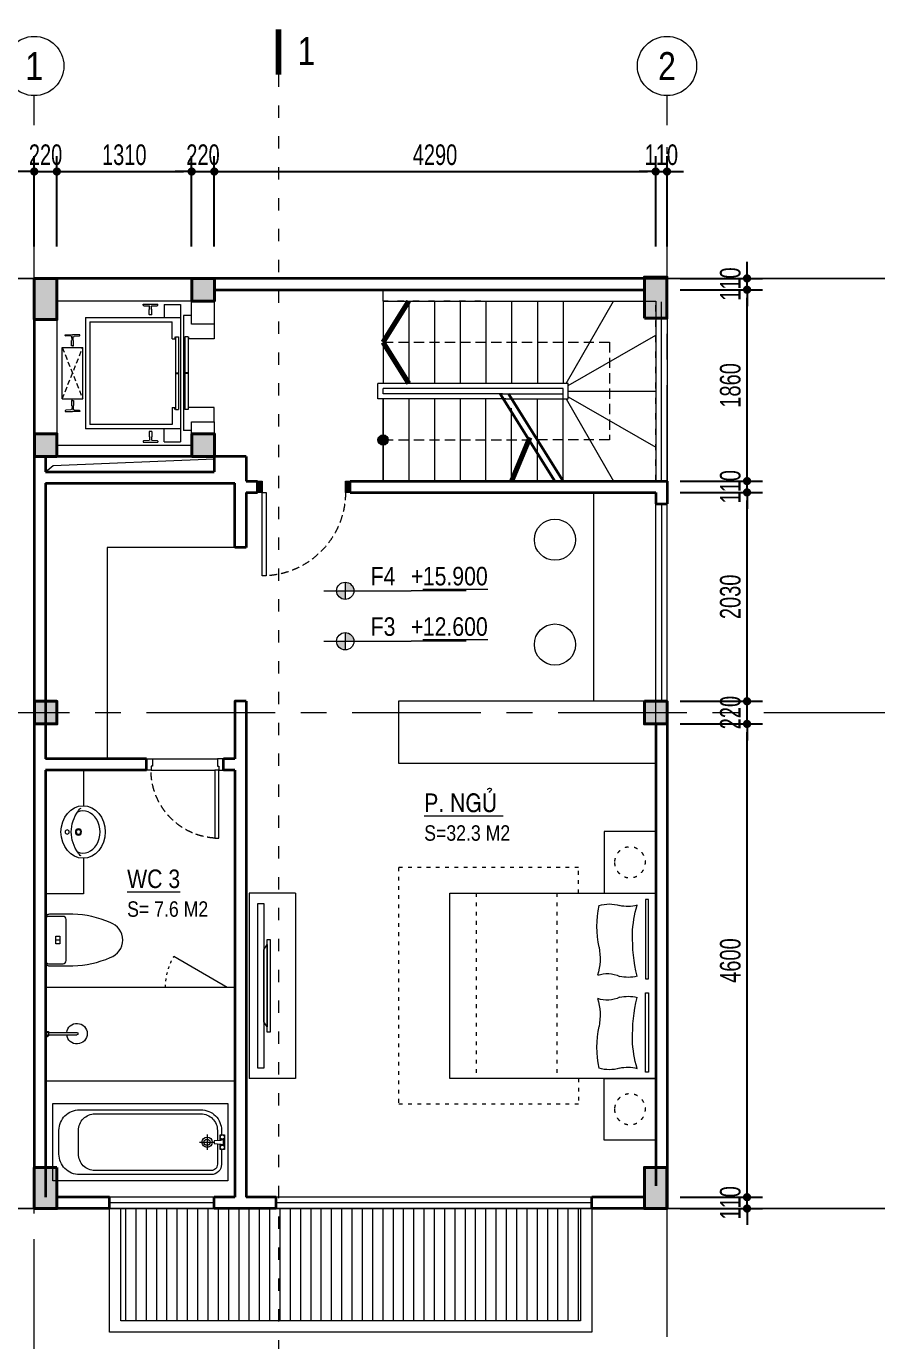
# Model space of a CAD drawing. Header units: millimetres. Extents: x 942520 to 1056220, y -189448 to -147448.
# Drawn here: x 990068 to 998333, y -179511 to -166735 of the extents above; entities that cross this region are included whole.
import ezdxf
from ezdxf.enums import TextEntityAlignment as Align
from ezdxf.xclip import XClip

# ---------------------------------------------------------------- set-up
doc = ezdxf.new("R2010")
doc.units = ezdxf.units.MM
doc.header["$MEASUREMENT"] = 0
doc.header["$XCLIPFRAME"] = 0
doc.header["$PDMODE"] = 2
doc.header["$PDSIZE"] = 1
for name, pattern in [('ACAD_ISO03W100', [30, 12, -18]), ('CENTER', [2, 1.25, -0.25, 0.25, -0.25]), ('DASHED', [0.75, 0.5, -0.25])]:
    doc.linetypes.add(name, pattern=pattern)
doc.layers.get('DEFPOINTS').update_dxf_attribs({"color": 1})
for name, color, linetype, lineweight in [('DWGshare.com_1', 7, 'Continuous', 35), ('DWGshare.com_10', 126, 'Continuous', 13), ('DWGshare.com_11', 142, 'Continuous', 15), ('DWGshare.com_12', 139, 'CENTER', 9), ('DWGshare.com_2', 1, 'Continuous', 40), ('DWGshare.com_3', 125, 'Continuous', 18), ('DWGshare.com_4', 159, 'Continuous', 9), ('DWGshare.com_6', 122, 'Continuous', 18), ('DWGshare.com_7', 139, 'Continuous', 9), ('DWGshare.com_8', 250, 'Continuous', 5)]:
    doc.layers.add(name, color=color, linetype=linetype, lineweight=lineweight)
doc.styles.add('DWGshare.com_1', font='VHARIALN.TTF')
doc.styles.add('DWGshare.com_3', font='VHARIALN.TTF', dxfattribs={"width": 0.85})
doc.dimstyles.new('DWGshare.com_1', dxfattribs={"dimscale": 100, "dimtxt": 1.8, "dimasz": 0.8, "dimexe": 1.5, "dimexo": 0, "dimgap": 0.6, "dimtad": 1, "dimdec": 0, "dimlfac": 2, "dimzin": 0, "dimdsep": 46, "dimtxsty": 'DWGshare.com_3', "dimblk": 'DWGshare.com_38', "dimcen": 0, "dimclrd": 256, "dimclre": 256, "dimclrt": 124, "dimazin": 2, "dimtfac": 0.75, "dimtdec": 0, "dimtix": 1, "dimtmove": 2, "dimatfit": 2, "dimfxl": 1, "dimtolj": 1, "dimtzin": 0, "dimarcsym": 0})

# ---------------------------------------------------------------- blocks, each defined once
blk = doc.blocks.new('DWGshare.com_61')
for p, q in [((154, 1420), (295, 1420)), ((295, 1420), (295, 1170)), ((963, 1420), (963, 1170)), ((1104, 1420), (963, 1420)), ((70, 1200), (70, 1120)), ((275, 1170), (295, 1170)), ((983, 1165), (275, 1165)), ((275, 1165), (275, 1135)), ((625, 1165), (625, 1135)), ((633, 1165), (633, 1135)), ((983, 1170), (963, 1170)), ((983, 1165), (983, 1135)), ((1188, 1200), (1188, 1120)), ((1296, 1090), (-38, 1090)), ((-38, 934), (-38, 1090)), ((1188, 1120), (70, 1120)), ((88, 1090), (88, 169)), ((983, 1135), (275, 1135)), ((983, 1073), (275, 1073)), ((275, 1043), (275, 1073)), ((983, 1043), (275, 1043)), ((275, 1038), (295, 1038)), ((295, 1010), (295, 1038)), ((625, 1043), (625, 1073)), ((633, 1043), (633, 1073)), ((963, 1010), (963, 1038)), ((983, 1038), (963, 1038)), ((983, 1043), (983, 1073)), ((1170, 169), (1170, 1090)), ((1296, 934), (1296, 1090)), ((-38, 934), (88, 934)), ((295, 1010), (129, 1010)), ((129, 1010), (129, 210)), ((963, 1010), (1129, 1010)), ((1129, 210), (1129, 1010)), ((1296, 934), (1170, 934)), ((-41, 730), (-41, 870)), ((-31, 870), (-41, 870)), ((-24, 814), (-26, 865)), ((-26, 735), (-24, 786)), ((5, 809), (-19, 809)), ((5, 791), (-19, 791)), ((60, 814), (10, 814)), ((10, 814), (10, 814)), ((60, 786), (10, 786)), ((10, 786), (10, 786)), ((61, 813), (60, 814)), ((60, 786), (61, 787)), ((61, 813), (61, 787)), ((1197, 813), (1198, 814)), ((1197, 813), (1197, 787)), ((1198, 786), (1197, 787)), ((1198, 814), (1248, 814)), ((1198, 786), (1248, 786)), ((1248, 814), (1248, 814)), ((1248, 786), (1248, 786)), ((1253, 809), (1277, 809)), ((1253, 791), (1277, 791)), ((1282, 814), (1284, 865)), ((1284, 735), (1282, 786)), ((1289, 870), (1299, 870)), ((1299, 730), (1299, 870)), ((-31, 730), (-41, 730)), ((1289, 730), (1299, 730)), ((1170, 169), (88, 169)), ((1129, 210), (129, 210)), ((378, 142, 0), (879, 142, 0)), ((378, -58, 0), (378, 142, 0)), ((879, -58, 0), (879, 142, 0)), ((264, 112, 0), (255, 112, 0)), ((264, 112, 0), (255, 112, 0)), ((255, 112, 0), (255, 42, 0)), ((255, 112, 0), (255, 42, 0)), ((255, -28, 0), (255, 42, 0)), ((255, -28, 0), (255, 42, 0)), ((271, 57, 0), (268, 108, 0)), ((271, 57, 0), (268, 108, 0)), ((271, 27, 0), (268, -23, 0)), ((271, 27, 0), (268, -23, 0)), ((307, 47, 0), (280, 48, 0)), ((307, 47, 0), (280, 48, 0)), ((307, 37, 0), (280, 36, 0)), ((307, 37, 0), (280, 36, 0)), ((363, 52, 0), (313, 52, 0)), ((363, 52, 0), (313, 52, 0)), ((363, 33, 0), (313, 33, 0)), ((363, 33, 0), (313, 33, 0)), ((363, 42, 0), (363, 52, 0)), ((363, 42, 0), (363, 52, 0)), ((363, 42, 0), (363, 33, 0)), ((363, 42, 0), (363, 33, 0)), ((378, -38, 0), (378, 122, 0)), ((879, -38, 0), (879, 122, 0)), ((894, 42, 0), (894, 52, 0)), ((894, 52, 0), (945, 52, 0)), ((894, 42, 0), (894, 33, 0)), ((894, 33, 0), (945, 33, 0)), ((951, 47, 0), (978, 48, 0)), ((951, 37, 0), (978, 36, 0)), ((987, 57, 0), (990, 108, 0)), ((987, 27, 0), (990, -23, 0)), ((994, 112, 0), (1002, 112, 0)), ((1002, 112, 0), (1002, 42, 0)), ((1002, -28, 0), (1002, 42, 0)), ((264, -28, 0), (255, -28, 0)), ((264, -28, 0), (255, -28, 0)), ((378, -58, 0), (879, -58, 0)), ((994, -28, 0), (1002, -28, 0))]:
    blk.add_line(p, q)
at = {"linetype": 'DASHED', "ltscale": 100}
for p, q in [((879, -58, 0), (378, 142, 0)), ((378, -58, 0), (879, 142, 0))]:
    blk.add_line(p, q, dxfattribs=at)
for centre, radius, start, end in [((-31, 865), 5, 2.8041, 90), ((-19, 814), 5, 182.8041, 270), ((-19, 786), 5, 90, 177.1959), ((5, 814), 5, 270, 0), ((5, 786), 5, 0, 90), ((1253, 814), 5, 180, 270), ((1253, 786), 5, 90, 180), ((1277, 814), 5, 270, 357.1959), ((1277, 786), 5, 2.8041, 90), ((1289, 865), 5, 90, 177.1959), ((-31, 735), 5, 270, 357.1959), ((1289, 735), 5, 182.8041, 270), ((264, 107, 0), 4.8, 3.2718, 90), ((264, 107, 0), 4.8, 3.2718, 90), ((281, 58, 0), 9.5, 183.2718, 267.8011), ((281, 58, 0), 9.5, 183.2718, 267.8011), ((281, 27, 0), 9.5, 92.1989, 176.7282), ((281, 27, 0), 9.5, 92.1989, 176.7282), ((307, 54, 0), 6.4, 267.8011, 342.7257), ((307, 54, 0), 6.4, 267.8011, 342.7257), ((307, 31, 0), 6.4, 17.2743, 92.1989), ((307, 31, 0), 6.4, 17.2743, 92.1989), ((951, 54, 0), 6.4, 197.2743, 272.1989), ((951, 31, 0), 6.4, 87.8011, 162.7257), ((977, 58, 0), 9.5, 272.1989, 356.7282), ((977, 27, 0), 9.5, 3.2718, 87.8011), ((994, 107, 0), 4.8, 90, 176.7282), ((264, -23, 0), 4.8, 270, 356.7282), ((264, -23, 0), 4.8, 270, 356.7282), ((994, -23, 0), 4.8, 183.2718, 270)]:
    blk.add_arc(centre, radius, start, end)
blk = doc.blocks.new('DWGshare.com_64')
at = {"layer": 'DWGshare.com_1', "linetype": 'Continuous', "lineweight": 0}
blk.add_lwpolyline([(1395, 0), (1730, 0), (1730, 1750), (0, 1750), (0, 0), (445, 0), (445, 220), (220, 220), (220, 1530), (1620, 1530), (1620, 220), (1395, 220), (1395, 0)], dxfattribs=at)
at = {"layer": 'DWGshare.com_8', "rotation": 180}
blk.add_blockref('DWGshare.com_61', (1549, 1420), dxfattribs=at)
blk = doc.blocks.new('DWGshare.com_13')
at = {"color": 0, "linetype": 'ACAD_ISO03W100', "ltscale": 3}
for p, q in [((750, 2500), (750, 2750)), ((750, 2750), (2500, 2750)), ((2500, 2750), (2500, 450)), ((960, 2500), (960, 700)), ((1746, 2500, 0), (1746, 700, 0)), ((750, 700), (750, 450)), ((750, 450), (2500, 450))]:
    blk.add_line(p, q, dxfattribs=at)
at = {"color": 0, "linetype": 'ByBlock'}
for points in [[(500, 3100), (500, 2500), (0, 2500), (0, 3100)], [(0, 2500), (0, 700), (2000, 700), (2000, 2500)], [(500, 100), (500, 700), (0, 700), (0, 100)]]:
    blk.add_lwpolyline(points, close=True, dxfattribs=at)
at = {"color": 0, "linetype": 'ByBlock', "elevation": 0}
for points in [[(69, 2440), (100, 2440), (100, 1668), (69, 1668)], [(69, 760), (100, 760), (100, 1532), (69, 1532)]]:
    blk.add_lwpolyline(points, close=True, dxfattribs=at)
at = {"color": 0, "linetype": 'ACAD_ISO03W100', "ltscale": 3}
for centre in [(250, 2800), (250, 400)]:
    blk.add_circle(centre, 150, dxfattribs=at)
at = {"color": 0, "linetype": 'ByBlock'}
for centre, radius, start, end in [((272, 2751, 0), 380, 256.04, 281.9203), ((-858, 2073, 0), 1084, 1.7907, 16.6038), ((451, 2087, 0), 309, 71.1423, 108.8577), ((-420, 2177, 0), 991, 348.2627, 11.7585), ((-1417, 2071, 0), 1642, 346.7307, 1.2421), ((1097, 1866, 0), 557, 168.6566, 196.9545), ((270, 2031, 0), 349, 255.2924, 283.3064), ((472, 1433, 0), 286, 71.2814, 115.1677), ((270, 1149, 0), 349, 76.6936, 104.7076), ((-1417, 1109, 0), 1642, 358.7579, 13.2693), ((472, 1747, 0), 286, 244.8323, 288.7186), ((1097, 1314, 0), 557, 163.0455, 191.3434), ((-420, 1003, 0), 991, 348.2415, 11.7373), ((-858, 1107, 0), 1084, 343.3962, 358.2093), ((272, 429, 0), 380, 78.0797, 103.96), ((451, 1093, 0), 309, 251.1423, 288.8577)]:
    blk.add_arc(centre, radius, start, end, dxfattribs=at)
blk = doc.blocks.new('DWGshare.com_25')
at = {"ltscale": 2}
for points in [[(-40, -95), (5, -95), (5, 15), (-40, 15)], [(815, -95), (860, -95), (860, 15), (815, 15)]]:
    blk.add_hatch(color=256, dxfattribs=at).paths.add_polyline_path(points)
for points in [[(5, 825), (5, 15), (45, 15), (45, 825)], [(-40, -95), (5, -95), (5, 15), (-40, 15)], [(815, -95), (860, -95), (860, 15), (815, 15)]]:
    blk.add_lwpolyline(points, close=True, dxfattribs=at)
at = {"linetype": 'DASHED', "ltscale": 150}
blk.add_arc((3, 14), 812, 0.0538, 87.0457, dxfattribs=at)
blk = doc.blocks.new('DWGshare.com_95')
at = {"color": 44, "linetype": 'Continuous'}
for p, q in [((-275, 0), (-125, 0)), ((-200, 75), (-200, -75))]:
    blk.add_line(p, q, dxfattribs=at)
at = {"linetype": 'Continuous'}
blk.add_lwpolyline([(-1700, -375), (-1700, 375), (0, 375), (0, -375)], close=True, dxfattribs=at)
for points in [[(-1640, -115), (-1640, 115, -0.414214), (-1440, 315), (-260, 315, -0.414214), (-60, 115), (-60, 70, -0.414214)], [(-1450, -115), (-1450, 115, -0.414214), (-1290, 275), (-260, 275, -0.414214), (-100, 115), (-100, 15, -0.414214)], [(-62, 33), (-62, 23, -0.385832), (-67, 18), (-130, 12, 0.270314), (-130, -12), (-67, -18, -0.385832), (-62, -23), (-62, -33)], [(-62, 33), (-62, 23, -0.385832), (-67, 18), (-130, 12, 0.270314), (-130, -12), (-67, -18, -0.385832), (-62, -23), (-62, -33)], [(-60, -70), (-60, -215, -0.414214), (-160, -315), (-1440, -315, -0.414214), (-1640, -115)], [(-100, -15), (-100, -215, -0.414214), (-160, -275), (-1290, -275, -0.414214), (-1450, -115)]]:
    blk.add_lwpolyline(points, format="xyb", dxfattribs=at)
for points in [[(-72, 18), (-72, 70), (-52, 70), (-32, 70), (-32, 0), (-32, -70), (-52, -70), (-72, -70), (-72, -18)], [(-72, 18), (-72, 70), (-52, 70), (-32, 70), (-32, 0), (-32, -70), (-52, -70), (-72, -70), (-72, -18)], [(-52, 30), (-52, 20)], [(-52, 30), (-52, 20)], [(-42, -33), (-42, 33)], [(-42, -33), (-42, 33)], [(-52, -30), (-52, -20)], [(-52, -30), (-52, -20)]]:
    blk.add_lwpolyline(points, dxfattribs=at)
for centre, radius in [((-200, 0), 50), ((-200, 0), 30), ((-52, 50), 20), ((-52, 50), 20), ((-52, -50), 20), ((-52, -50), 20)]:
    blk.add_circle(centre, radius, dxfattribs=at)
blk = doc.blocks.new('DWGshare.com_11')
blk.add_line((0, 0), (520, 300))
at = {"linetype": 'ACAD_ISO03W100', "ltscale": 2}
blk.add_arc((0, 0), 600, 0, 30, dxfattribs=at)
blk = doc.blocks.new('DWGshare.com_27')
at = {"lineweight": 0}
for p, q in [((-20, 305), (-20, 275)), ((-20, 305), (20, 305)), ((-20, 275), (20, 275)), ((-18, 305), (-18, 275)), ((-15, 310), (-15, 305)), ((-15, 310), (15, 310)), ((-15, 305), (-15, 275)), ((-10, 310), (-10, 0)), ((-10, 305), (-10, 287)), ((10, 310), (10, 0)), ((10, 305), (10, 287)), ((15, 310), (15, 305)), ((15, 305), (15, 275)), ((18, 305), (18, 275)), ((20, 305), (20, 275))]:
    blk.add_line(p, q, dxfattribs=at)
at = {"lineweight": 0, "flags": 128}
blk.add_lwpolyline([(20, 287), (30, 287), (30, 292), (20, 292)], dxfattribs=at)
at = {"lineweight": 0}
for radius, start, end in [(100, 95.7392, 84.2608), (10, 180, 360)]:
    blk.add_arc((0, 0), radius, start, end, dxfattribs=at)
blk = doc.blocks.new('DWGshare.com_21')
blk.add_line((139, -15), (99, -15))
for points in [[(37, 235), (37, 235, 0.414214), (0, 198), (0, -228, 0.414214), (37, -265), (266, -265, 0.10183), (628, -185, 0.71705), (628, 155, 0.10183), (266, 235), (37, 235)], [(0, -215, 0.414214), (30, -245), (170, -245, 0.414214), (200, -215), (200, 185, 0.414214), (170, 215), (30, 215, 0.414214), (0, 185)]]:
    blk.add_lwpolyline(points, format="xyb")
blk.add_lwpolyline([(139, -52), (99, -52), (99, 22), (139, 22)], close=True)
blk = doc.blocks.new('DWGshare.com_31')
for centre, radius in [((-110, 0), 20), ((0, 0), 30), ((0, 0), 22.5)]:
    blk.add_circle(centre, radius)
for centre, radius, start, end in [((271, 0), 341, 142.9899, 217.0101), ((85, 152), 101, 126.5424, 148.3079), ((85, -152), 101, 211.6921, 233.4576)]:
    blk.add_arc(centre, radius, start, end)
at = {"extrusion": (0, 0, -1)}
blk.add_ellipse((45, 0), major_axis=(0, -255), ratio=0.843137, dxfattribs=at)
blk.add_ellipse((45, 0), major_axis=(0, -205), ratio=0.804878, start_param=2.803213, end_param=6.621564, dxfattribs=at)
blk = doc.blocks.new('DWGshare.com_3')
for points in [[(0, -800), (0, 800), (-60, 800), (-60, -800)], [(-90, -450), (-90, 450), (-120, 450), (-120, -450)], [(-90, -450), (-90, 450), (-120, 450), (-120, -450)], [(-60, -350), (-60, 350), (-90, 400), (-90, -400)]]:
    blk.add_lwpolyline(points, close=True)
blk = doc.blocks.new('DWGshare.com_22')
at = {"ltscale": 2}
for p, q in [((-705, 110), (-85, 110)), ((-690, 0), (-60, 0))]:
    blk.add_line(p, q, dxfattribs=at)
for points in [[(-45, 770), (-45, 110), (-85, 110), (-85, 770)], [(-750, 110), (-750, 0), (-690, 0), (-690, 70), (-705, 70), (-705, 110)], [(0, 110), (0, 0), (-60, 0), (-60, 70), (-45, 70), (-45, 110)]]:
    blk.add_lwpolyline(points, close=True, dxfattribs=at)
at = {"linetype": 'DASHED', "ltscale": 150}
blk.add_arc((-43, 109), 662, 93.6625, 179.9173, dxfattribs=at)
blk = doc.blocks.new('DWGshare.com_28')
blk.add_line((0, -288), (0, 0))
blk.add_circle((0, 288), 288)
at = {"style": 'DWGshare.com_1'}
blk.add_attdef('1', text='', height=270, dxfattribs=at).set_placement((0, 288), align=Align.MIDDLE_CENTER)
blk = doc.blocks.new('DWGshare.com_98')
at = {"layer": 'DWGshare.com_6'}
ref = blk.add_blockref('DWGshare.com_28', (0, 10817.3), dxfattribs=at)
ref.add_attrib('1', '1', dxfattribs={"layer": '0', "height": 270, "style": 'DWGshare.com_1'}).set_placement((0, 11105), align=Align.MIDDLE_CENTER)
ref = blk.add_blockref('DWGshare.com_28', (6150, 10817.3), dxfattribs=at)
ref.add_attrib('1', '2', dxfattribs={"layer": '0', "height": 270, "style": 'DWGshare.com_1'}).set_placement((6150, 11105), align=Align.MIDDLE_CENTER)
blk = doc.blocks.new('DWGshare.com_38')
at = {"color": 0, "linetype": 'ByBlock', "lineweight": -2}
blk.add_line((-0.5, 0), (-1, 0), dxfattribs=at)
at = {"color": 0, "linetype": 'ByBlock', "const_width": 0.5}
blk.add_lwpolyline([(-0.25, 0, 1), (0.25, 0, 1)], format="xyb", close=True, dxfattribs=at)
blk = doc.blocks.new('*D112')
at = {"layer": 'DEFPOINTS', "color": 0, "linetype": 'Continuous', "transparency": 16777216}
for p in [(990365, -168147), (990145, -168877), (990365, -168877)]:
    blk.add_point(p, dxfattribs=at)
at = {"layer": 'DWGshare.com_10', "linetype": 'Continuous', "lineweight": -2, "transparency": 16777216}
for p, q in [((990145, -168877), (990145, -167997)), ((990365, -168877), (990365, -167997)), ((990065, -168147), (989985, -168147)), ((990145, -168147), (990365, -168147)), ((990445, -168147), (990525, -168147))]:
    blk.add_line(p, q, dxfattribs=at)
at = {"layer": 'DWGshare.com_10', "linetype": 'Continuous', "lineweight": -2, "transparency": 16777216, "xscale": 80, "yscale": 80, "zscale": 80}
blk.add_blockref('DWGshare.com_38', (990145, -168147), dxfattribs=at)
at = {"layer": 'DWGshare.com_10', "linetype": 'Continuous', "lineweight": -2, "transparency": 16777216, "xscale": 80, "yscale": 80, "zscale": 80, "rotation": 180}
blk.add_blockref('DWGshare.com_38', (990365, -168147), dxfattribs=at)
at = {"layer": 'DWGshare.com_10', "color": 124, "linetype": 'Continuous', "transparency": 16777216, "insert": (990255, -167985), "char_height": 200, "attachment_point": 5, "style": 'DWGshare.com_3'}
blk.add_mtext('\\A1;220', dxfattribs=at)
blk = doc.blocks.new('DWGshare.com_108')
at = {"color": 0, "linetype": 'ByBlock', "lineweight": -2}
for p, q in [((-1, 0.17), (0, 0)), ((-1, 0.17), (-1, -0.17)), ((0, 0), (-1, -0.17))]:
    blk.add_line(p, q, dxfattribs=at)
blk = doc.blocks.new('*D113')
at = {"layer": 'DEFPOINTS', "color": 0, "linetype": 'Continuous', "transparency": 16777216}
for p in [(991675, -168147), (990365, -168877), (991675, -168877)]:
    blk.add_point(p, dxfattribs=at)
at = {"layer": 'DWGshare.com_10', "linetype": 'Continuous', "lineweight": -2, "transparency": 16777216}
for p, q in [((990365, -168877), (990365, -167997)), ((991675, -168877), (991675, -167997)), ((990445, -168147), (991595, -168147))]:
    blk.add_line(p, q, dxfattribs=at)
at = {"layer": 'DWGshare.com_10', "linetype": 'Continuous', "lineweight": -2, "transparency": 16777216, "xscale": 80, "yscale": 80, "zscale": 80, "rotation": 180}
blk.add_blockref('DWGshare.com_38', (990365, -168147), dxfattribs=at)
at = {"layer": 'DWGshare.com_10', "linetype": 'Continuous', "lineweight": -2, "transparency": 16777216, "xscale": 80, "yscale": 80, "zscale": 80}
blk.add_blockref('DWGshare.com_38', (991675, -168147), dxfattribs=at)
at = {"layer": 'DWGshare.com_10', "color": 124, "linetype": 'Continuous', "transparency": 16777216, "insert": (991020, -167985), "char_height": 200, "attachment_point": 5, "style": 'DWGshare.com_3'}
blk.add_mtext('\\A1;1310', dxfattribs=at)
blk = doc.blocks.new('*D114')
at = {"layer": 'DEFPOINTS', "color": 0, "linetype": 'Continuous', "transparency": 16777216}
for p in [(991895, -168147), (991675, -168877), (991895, -168877)]:
    blk.add_point(p, dxfattribs=at)
at = {"layer": 'DWGshare.com_10', "linetype": 'Continuous', "lineweight": -2, "transparency": 16777216}
for p, q in [((991675, -168877), (991675, -167997)), ((991895, -168877), (991895, -167997)), ((991595, -168147), (991515, -168147)), ((991675, -168147), (991895, -168147)), ((991975, -168147), (992055, -168147))]:
    blk.add_line(p, q, dxfattribs=at)
at = {"layer": 'DWGshare.com_10', "linetype": 'Continuous', "lineweight": -2, "transparency": 16777216, "xscale": 80, "yscale": 80, "zscale": 80}
blk.add_blockref('DWGshare.com_38', (991675, -168147), dxfattribs=at)
at = {"layer": 'DWGshare.com_10', "linetype": 'Continuous', "lineweight": -2, "transparency": 16777216, "xscale": 80, "yscale": 80, "zscale": 80, "rotation": 180}
blk.add_blockref('DWGshare.com_38', (991895, -168147), dxfattribs=at)
at = {"layer": 'DWGshare.com_10', "color": 124, "linetype": 'Continuous', "transparency": 16777216, "insert": (991785, -167985), "char_height": 200, "attachment_point": 5, "style": 'DWGshare.com_3'}
blk.add_mtext('\\A1;220', dxfattribs=at)
blk = doc.blocks.new('*D115')
at = {"layer": 'DEFPOINTS', "color": 0, "linetype": 'Continuous', "transparency": 16777216}
for p in [(996185, -168147), (991895, -168877), (996185, -168877)]:
    blk.add_point(p, dxfattribs=at)
at = {"layer": 'DWGshare.com_10', "linetype": 'Continuous', "lineweight": -2, "transparency": 16777216}
for p, q in [((991895, -168877), (991895, -167997)), ((996185, -168877), (996185, -167997)), ((991975, -168147), (996105, -168147))]:
    blk.add_line(p, q, dxfattribs=at)
at = {"layer": 'DWGshare.com_10', "linetype": 'Continuous', "lineweight": -2, "transparency": 16777216, "xscale": 80, "yscale": 80, "zscale": 80, "rotation": 180}
blk.add_blockref('DWGshare.com_38', (991895, -168147), dxfattribs=at)
at = {"layer": 'DWGshare.com_10', "linetype": 'Continuous', "lineweight": -2, "transparency": 16777216, "xscale": 80, "yscale": 80, "zscale": 80}
blk.add_blockref('DWGshare.com_38', (996185, -168147), dxfattribs=at)
at = {"layer": 'DWGshare.com_10', "color": 124, "linetype": 'Continuous', "transparency": 16777216, "insert": (994040, -167985), "char_height": 200, "attachment_point": 5, "style": 'DWGshare.com_3'}
blk.add_mtext('\\A1;4290', dxfattribs=at)
blk = doc.blocks.new('*D116')
at = {"layer": 'DEFPOINTS', "color": 0, "linetype": 'Continuous', "transparency": 16777216}
for p in [(996295, -168147), (996185, -168877), (996295, -168877)]:
    blk.add_point(p, dxfattribs=at)
at = {"layer": 'DWGshare.com_10', "linetype": 'Continuous', "lineweight": -2, "transparency": 16777216}
for p, q in [((996185, -168877), (996185, -167997)), ((996295, -168877), (996295, -167997)), ((996105, -168147), (996025, -168147)), ((996185, -168147), (996295, -168147)), ((996375, -168147), (996455, -168147))]:
    blk.add_line(p, q, dxfattribs=at)
at = {"layer": 'DWGshare.com_10', "linetype": 'Continuous', "lineweight": -2, "transparency": 16777216, "xscale": 80, "yscale": 80, "zscale": 80}
blk.add_blockref('DWGshare.com_38', (996185, -168147), dxfattribs=at)
at = {"layer": 'DWGshare.com_10', "linetype": 'Continuous', "lineweight": -2, "transparency": 16777216, "xscale": 80, "yscale": 80, "zscale": 80, "rotation": 180}
blk.add_blockref('DWGshare.com_38', (996295, -168147), dxfattribs=at)
at = {"layer": 'DWGshare.com_10', "color": 124, "linetype": 'Continuous', "transparency": 16777216, "insert": (996240, -167985), "char_height": 200, "attachment_point": 5, "style": 'DWGshare.com_3'}
blk.add_mtext('\\A1;110', dxfattribs=at)
blk = doc.blocks.new('*D117')
at = {"layer": 'DEFPOINTS', "color": 0, "linetype": 'Continuous', "transparency": 16777216}
for p in [(996423, -178116), (997073, -178116), (996423, -178226)]:
    blk.add_point(p, dxfattribs=at)
at = {"layer": 'DWGshare.com_10', "linetype": 'Continuous', "lineweight": -2, "transparency": 16777216}
for p, q in [((997073, -178036), (997073, -177956)), ((996423, -178116), (997223, -178116)), ((997073, -178226), (997073, -178116)), ((996423, -178226), (997223, -178226)), ((997073, -178306), (997073, -178386))]:
    blk.add_line(p, q, dxfattribs=at)
at = {"layer": 'DWGshare.com_10', "linetype": 'Continuous', "lineweight": -2, "transparency": 16777216, "xscale": 80, "yscale": 80, "zscale": 80}
for p, rotation in [((997073, -178116), 270), ((997073, -178226), 90)]:
    blk.add_blockref('DWGshare.com_38', p, dxfattribs=dict(at, rotation=rotation))
at = {"layer": 'DWGshare.com_10', "color": 124, "linetype": 'Continuous', "transparency": 16777216, "insert": (996911, -178171), "char_height": 200, "attachment_point": 5, "rotation": 90, "style": 'DWGshare.com_3'}
blk.add_mtext('\\A1;110', dxfattribs=at)
blk = doc.blocks.new('*D118')
at = {"layer": 'DEFPOINTS', "color": 0, "linetype": 'Continuous', "transparency": 16777216}
for p in [(996423, -173516), (997073, -173516), (996423, -178116)]:
    blk.add_point(p, dxfattribs=at)
at = {"layer": 'DWGshare.com_10', "linetype": 'Continuous', "lineweight": -2, "transparency": 16777216}
for p, q in [((996423, -173516), (997223, -173516)), ((997073, -178036), (997073, -173596)), ((996423, -178116), (997223, -178116))]:
    blk.add_line(p, q, dxfattribs=at)
at = {"layer": 'DWGshare.com_10', "linetype": 'Continuous', "lineweight": -2, "transparency": 16777216, "xscale": 80, "yscale": 80, "zscale": 80}
for p, rotation in [((997073, -173516), 90), ((997073, -178116), 270)]:
    blk.add_blockref('DWGshare.com_38', p, dxfattribs=dict(at, rotation=rotation))
at = {"layer": 'DWGshare.com_10', "color": 124, "linetype": 'Continuous', "transparency": 16777216, "insert": (996911, -175816), "char_height": 200, "attachment_point": 5, "rotation": 90, "style": 'DWGshare.com_3'}
blk.add_mtext('\\A1;4600', dxfattribs=at)
blk = doc.blocks.new('*D119')
at = {"layer": 'DEFPOINTS', "color": 0, "linetype": 'Continuous', "transparency": 16777216}
for p in [(996423, -173296), (997073, -173296), (996423, -173516)]:
    blk.add_point(p, dxfattribs=at)
at = {"layer": 'DWGshare.com_10', "linetype": 'Continuous', "lineweight": -2, "transparency": 16777216}
for p, q in [((997073, -173216), (997073, -173136)), ((996423, -173296), (997223, -173296)), ((997073, -173516), (997073, -173296)), ((996423, -173516), (997223, -173516)), ((997073, -173596), (997073, -173676))]:
    blk.add_line(p, q, dxfattribs=at)
at = {"layer": 'DWGshare.com_10', "linetype": 'Continuous', "lineweight": -2, "transparency": 16777216, "xscale": 80, "yscale": 80, "zscale": 80}
for p, rotation in [((997073, -173296), 270), ((997073, -173516), 90)]:
    blk.add_blockref('DWGshare.com_38', p, dxfattribs=dict(at, rotation=rotation))
at = {"layer": 'DWGshare.com_10', "color": 124, "linetype": 'Continuous', "transparency": 16777216, "insert": (996911, -173406), "char_height": 200, "attachment_point": 5, "rotation": 90, "style": 'DWGshare.com_3'}
blk.add_mtext('\\A1;220', dxfattribs=at)
blk = doc.blocks.new('*D120')
at = {"layer": 'DEFPOINTS', "color": 0, "linetype": 'Continuous', "transparency": 16777216}
for p in [(996423, -171266), (997073, -171266), (996423, -173296)]:
    blk.add_point(p, dxfattribs=at)
at = {"layer": 'DWGshare.com_10', "linetype": 'Continuous', "lineweight": -2, "transparency": 16777216}
for p, q in [((996423, -171266), (997223, -171266)), ((997073, -173216), (997073, -171346)), ((996423, -173296), (997223, -173296))]:
    blk.add_line(p, q, dxfattribs=at)
at = {"layer": 'DWGshare.com_10', "linetype": 'Continuous', "lineweight": -2, "transparency": 16777216, "xscale": 80, "yscale": 80, "zscale": 80}
for p, rotation in [((997073, -171266), 90), ((997073, -173296), 270)]:
    blk.add_blockref('DWGshare.com_38', p, dxfattribs=dict(at, rotation=rotation))
at = {"layer": 'DWGshare.com_10', "color": 124, "linetype": 'Continuous', "transparency": 16777216, "insert": (996911, -172281), "char_height": 200, "attachment_point": 5, "rotation": 90, "style": 'DWGshare.com_3'}
blk.add_mtext('\\A1;2030', dxfattribs=at)
blk = doc.blocks.new('*D121')
at = {"layer": 'DEFPOINTS', "color": 0, "linetype": 'Continuous', "transparency": 16777216}
for p in [(996423, -171156), (997073, -171156), (996423, -171266)]:
    blk.add_point(p, dxfattribs=at)
at = {"layer": 'DWGshare.com_10', "linetype": 'Continuous', "lineweight": -2, "transparency": 16777216}
for p, q in [((997073, -171076), (997073, -170996)), ((996423, -171156), (997223, -171156)), ((997073, -171266), (997073, -171156)), ((996423, -171266), (997223, -171266)), ((997073, -171346), (997073, -171426))]:
    blk.add_line(p, q, dxfattribs=at)
at = {"layer": 'DWGshare.com_10', "linetype": 'Continuous', "lineweight": -2, "transparency": 16777216, "xscale": 80, "yscale": 80, "zscale": 80}
for p, rotation in [((997073, -171156), 270), ((997073, -171266), 90)]:
    blk.add_blockref('DWGshare.com_38', p, dxfattribs=dict(at, rotation=rotation))
at = {"layer": 'DWGshare.com_10', "color": 124, "linetype": 'Continuous', "transparency": 16777216, "insert": (996911, -171211), "char_height": 200, "attachment_point": 5, "rotation": 90, "style": 'DWGshare.com_3'}
blk.add_mtext('\\A1;110', dxfattribs=at)
blk = doc.blocks.new('*D122')
at = {"layer": 'DEFPOINTS', "color": 0, "linetype": 'Continuous', "transparency": 16777216}
for p in [(996423, -169296), (997073, -169296), (996423, -171156)]:
    blk.add_point(p, dxfattribs=at)
at = {"layer": 'DWGshare.com_10', "linetype": 'Continuous', "lineweight": -2, "transparency": 16777216}
for p, q in [((996423, -169296), (997223, -169296)), ((997073, -171076), (997073, -169376)), ((996423, -171156), (997223, -171156))]:
    blk.add_line(p, q, dxfattribs=at)
at = {"layer": 'DWGshare.com_10', "linetype": 'Continuous', "lineweight": -2, "transparency": 16777216, "xscale": 80, "yscale": 80, "zscale": 80}
for p, rotation in [((997073, -169296), 90), ((997073, -171156), 270)]:
    blk.add_blockref('DWGshare.com_38', p, dxfattribs=dict(at, rotation=rotation))
at = {"layer": 'DWGshare.com_10', "color": 124, "linetype": 'Continuous', "transparency": 16777216, "insert": (996911, -170226), "char_height": 200, "attachment_point": 5, "rotation": 90, "style": 'DWGshare.com_3'}
blk.add_mtext('\\A1;1860', dxfattribs=at)
blk = doc.blocks.new('*D123')
at = {"layer": 'DEFPOINTS', "color": 0, "linetype": 'Continuous', "transparency": 16777216}
for p in [(996423, -169186), (997073, -169186), (996423, -169296)]:
    blk.add_point(p, dxfattribs=at)
at = {"layer": 'DWGshare.com_10', "linetype": 'Continuous', "lineweight": -2, "transparency": 16777216}
for p, q in [((997073, -169106), (997073, -169026)), ((996423, -169186), (997223, -169186)), ((997073, -169296), (997073, -169186)), ((996423, -169296), (997223, -169296)), ((997073, -169376), (997073, -169456))]:
    blk.add_line(p, q, dxfattribs=at)
at = {"layer": 'DWGshare.com_10', "linetype": 'Continuous', "lineweight": -2, "transparency": 16777216, "xscale": 80, "yscale": 80, "zscale": 80}
for p, rotation in [((997073, -169186), 270), ((997073, -169296), 90)]:
    blk.add_blockref('DWGshare.com_38', p, dxfattribs=dict(at, rotation=rotation))
at = {"layer": 'DWGshare.com_10', "color": 124, "linetype": 'Continuous', "transparency": 16777216, "insert": (996911, -169241), "char_height": 200, "attachment_point": 5, "rotation": 90, "style": 'DWGshare.com_3'}
blk.add_mtext('\\A1;110', dxfattribs=at)
blk = doc.blocks.new('DWGshare.com_2')
at = {"style": 'DWGshare.com_1'}
for tag, p in [('ROOM', (0, 283)), ('%%UROOM', (0, 0))]:
    blk.add_attdef(tag, p, '', height=180, dxfattribs=at)
at = {"color": 126, "style": 'DWGshare.com_1'}
for tag, p in [('S=101M2', (0, -279)), ('9.E.2', (0, -493))]:
    blk.add_attdef(tag, p, '', height=150, dxfattribs=at)
blk = doc.blocks.new('DWGshare.com_39')
at = {"layer": 'DWGshare.com_2'}
h = blk.add_hatch(color=256, dxfattribs=at)
h.dxf.hatch_style = 1
h.paths.add_polyline_path([(749369, 239623), (749589, 239623), (749589, 239843), (749369, 239843)])
blk.add_lwpolyline([(749369, 239623), (749589, 239623), (749589, 239843), (749369, 239843)], close=True, dxfattribs=at)
blk = doc.blocks.new('DWGshare.com_44')
at = {"layer": 'DWGshare.com_2'}
blk.add_hatch(color=256, dxfattribs=at).paths.add_polyline_path([(-180, 0), (220, 0), (220, 220), (-180, 220)])
blk.add_lwpolyline([(-180, 0), (220, 0), (220, 220), (-180, 220)], close=True, dxfattribs=at)
blk = doc.blocks.new('DWGshare.com_101')
at = {"layer": 'DWGshare.com_3'}
blk.add_line((1717, -239), (1607, -239), dxfattribs=at)
at = {"layer": 'DWGshare.com_2', "xscale": -1}
for name, p, rotation in [('DWGshare.com_44', (-33, -239), 270), ('DWGshare.com_39', (-747871, 239604), 180), ('DWGshare.com_44', (5897, -225), 270), ('DWGshare.com_39', (-749401, 238094), 180), ('DWGshare.com_39', (-747871, 238094), 180), ('DWGshare.com_39', (-749401, 235494), 180), ('DWGshare.com_39', (-743471, 235494), 180), ('DWGshare.com_44', (187, -8839), 90), ('DWGshare.com_44', (6117, -8839), 90)]:
    blk.add_blockref(name, p, dxfattribs=dict(at, rotation=rotation))
blk = doc.blocks.new('DWGshare.com_107')
blk.add_lwpolyline([(0, 441, 57.6, 57.6, 0), (0, 0, 0, 0, 0), (349, 0, 0, 0, 0)], format="xyseb")
at = {"style": 'DWGshare.com_1'}
blk.add_attdef('2', text='', height=270, dxfattribs=at).set_placement((253, 94), align=Align.CENTER)
blk = doc.blocks.new('DWGshare.com_113')
at = {"layer": 'DWGshare.com_6', "linetype": 'ACAD_ISO03W100', "ltscale": 10}
blk.add_line((950519, -229623), (950519, -245530), dxfattribs=at)
at = {"layer": 'DWGshare.com_6'}
ref = blk.add_blockref('DWGshare.com_107', (950519, -229623), dxfattribs=at)
ref.add_attrib('2', '1', dxfattribs={"layer": '0', "height": 270, "style": 'DWGshare.com_1'}).set_placement((950789, -229529), align=Align.CENTER)
blk = doc.blocks.new('DWGshare.com_49')
h = blk.add_hatch(color=256)
h.paths.add_polyline_path([(0, 0.84), (0, 0), (0.84, 0, 0.414214)])
h.paths.add_polyline_path([(0, 0), (-0.84, 0, 0.414214), (0, -0.84)])
for p, q in [((-2.09, 0), (6.4, 0)), ((0, 0.84), (0, -0.84)), ((11.75, 0, 0), (6.4, 0))]:
    blk.add_line(p, q)
blk.add_circle((0, 0), 0.84)
at = {"style": 'DWGshare.com_1', "flags": 12}
blk.add_attdef('F', (2.48, 0.53), '', height=1.8, dxfattribs=at)
at = {"style": 'DWGshare.com_1'}
for p in [(6.4, 0.53), (7.55, 0.53)]:
    blk.add_attdef('#', p, '', height=1.8, dxfattribs=at)

msp = doc.modelspace()

# ---------------------------------------------------------------- hatches: boundary and pattern name
at = {"layer": 'DWGshare.com_4'}
h = msp.add_hatch(color=256, dxfattribs=at)
h.paths.add_polyline_path([(993585, -170756.4), (993485, -170756.4, 1)])
h.paths.add_polyline_path([(993535, -170706.4, 0.4142136), (993485, -170756.4), (993535, -170756.4)])
h.paths.add_polyline_path([(993535, -170706.4), (993535, -170756.4), (993585, -170756.4, 0.4142136)])
at = {"layer": 'DWGshare.com_4', "linetype": 'Continuous'}
h = msp.add_hatch(dxfattribs=at)
h.set_pattern_fill('_USER', color=256, scale=100, angle=90, style=0, pattern_type=0)
h.set_pattern_definition([(90, (994435.04, -179016.42), (-100, 6e-15), [])])
h.paths.add_polyline_path([(995455, -178226.4), (992495, -178226.4), (990985, -178226.4), (990985, -179316.4), (995455, -179316.4)])

# ---------------------------------------------------------------- linework, layer by layer
at = {"layer": 'DWGshare.com_1', "linetype": 'Continuous'}
for p, q in [((996295, -169186.4), (990145, -169186.4)), ((990145, -169186.4), (990145, -178006.4)), ((991895, -169296.4), (996075, -169296.4)), ((990255, -170916.4), (990255, -171066.4)), ((991785, -170916.4), (990255, -170916.4)), ((992205, -170916.4), (991895, -170916.4)), ((991895, -170916.4), (991895, -171066.4)), ((992205, -170916.4), (992205, -171156.4)), ((990255, -171066.4), (991895, -171066.4)), ((990255, -171176.4), (990255, -173856.4)), ((990255, -171176.4), (992095, -171176.4)), ((992095, -171801), (992095, -171176.4)), ((992205, -171156.4), (992315, -171156.4)), ((992315, -171266.4), (992315, -171156.4)), ((993215, -171156.4), (996185, -171156.4)), ((993215, -171266.4), (993215, -171156.4)), ((996185, -171156.4), (996295, -171156.4)), ((996185, -171156.4), (996295, -171156.4)), ((996295, -171156.4), (996295, -171376.4)), ((992205, -171266.4), (992315, -171266.4)), ((992205, -171266.4), (992205, -171801)), ((993215, -171266.4), (996185, -171266.4)), ((996185, -171266.4), (996185, -171376.4)), ((996185, -171376.4), (996295, -171376.4)), ((992205, -171801), (992095, -171801)), ((992205, -173296.4), (992205, -178116.4)), ((996295, -173296.4), (996295, -178226.4)), ((996185, -173516.4), (996185, -178006.4)), ((991235, -173856.4), (990255, -173856.4)), ((991235, -173966.4), (991235, -173856.4)), ((992095, -173856.4), (991985, -173856.4)), ((991985, -173966.4), (991985, -173856.4)), ((990255, -173966.4), (990255, -178116.4)), ((991235, -173966.4), (990255, -173966.4)), ((992095, -173966.4), (991985, -173966.4)), ((992095, -173966.4), (992095, -178116.4)), ((990875, -178116.4), (990365, -178116.4)), ((990875, -178226.4), (990875, -178116.4)), ((992095, -178116.4), (991895, -178116.4)), ((991895, -178226.4), (991895, -178116.4)), ((992495, -178116.4), (992205, -178116.4)), ((992495, -178226.4), (992495, -178116.4)), ((996075, -178116.4), (995565, -178116.4)), ((995565, -178226.4), (995565, -178116.4)), ((990875, -178226.4), (990365, -178226.4)), ((992495, -178226.4), (991895, -178226.4)), ((996075, -178226.4), (995565, -178226.4))]:
    msp.add_line(p, q, dxfattribs=at)
for points in [[(994673.5, -170306.4), (995204.7, -171156.4)], [(994752.9, -170306.4), (995284.2, -171156.4)], [(992205, -173296.4), (992095, -173296.4), (992095, -173856.4)]]:
    msp.add_lwpolyline(points, dxfattribs=at)
at = {"layer": 'DWGshare.com_11'}
for p, q in [((996185, -169406.4), (996185, -171156.4)), ((996240, -171156.4), (996240, -169414.8)), ((996295, -169406.4), (996295, -171156.4)), ((996185, -173296.4), (996185, -171376.4)), ((996240, -171376.4), (996240, -173288)), ((996295, -173296.4), (996295, -171376.4)), ((992095, -176076.4), (990255, -176076.4))]:
    msp.add_line(p, q, dxfattribs=at)
at = {"layer": 'DWGshare.com_11', "linetype": 'Continuous'}
for p, q in [((991895, -178116.4), (990875, -178116.4)), ((991895, -178171.4), (990875, -178171.4)), ((995565, -178116.4), (992495, -178116.4)), ((995565, -178171.4), (992495, -178171.4)), ((991895, -178226.4), (990875, -178226.4)), ((995565, -178226.4), (992495, -178226.4))]:
    msp.add_line(p, q, dxfattribs=at)
at = {"layer": 'DWGshare.com_12', "ltscale": 1000}
for p, q in [((990145, -179773.8), (990145, -167909.8)), ((996295, -179473.8), (996295, -167909.8)), ((985236.3, -169186.4), (1021694.8, -169186.4)), ((985236.3, -173406.4), (1021694.8, -173406.4)), ((985236.3, -178226.4), (1021694.8, -178226.4))]:
    msp.add_line(p, q, dxfattribs=at)
at = {"layer": 'DWGshare.com_2', "linetype": 'ACAD_ISO03W100', "ltscale": 20, "const_width": 15}
for points in [[(985236.3, -169186.4), (1021694.8, -169186.4)], [(985236.3, -178226.4), (1021694.8, -178226.4)]]:
    msp.add_lwpolyline(points, dxfattribs=at)
at = {"layer": 'DWGshare.com_3', "linetype": 'Continuous'}
for p, q in [((993535, -169406.4), (993535, -169296.4)), ((990255, -176986.4), (992095, -176986.4))]:
    msp.add_line(p, q, dxfattribs=at)
at = {"layer": 'DWGshare.com_3'}
for p, q in [((993535, -169406.4), (996185, -169406.4)), ((995335, -170206.4), (993485, -170206.4)), ((993485, -170356.4), (993485, -170206.4)), ((995335, -170356.4), (995335, -170206.4)), ((993535, -170356.4), (993485, -170356.4)), ((993535, -171156.4), (993535, -170356.4)), ((993535, -171156.4), (993535, -170356.4)), ((994727.9, -170356.4), (993535, -170356.4)), ((994727.9, -170356.4), (995335, -170356.4))]:
    msp.add_line(p, q, dxfattribs=at)
at = {"layer": 'DWGshare.com_3', "const_width": 50}
for points in [[(993785, -169406.4), (993535, -169806.4)], [(993785, -170206.4), (993535, -169806.4)], [(994962.3, -170731.4), (994785, -171156.4)]]:
    msp.add_lwpolyline(points, dxfattribs=at)
at = {"layer": 'DWGshare.com_3', "linetype": 'Continuous'}
for points in [[(995565, -178226.4), (995565, -179426.4), (990875, -179426.4), (990875, -178226.4)], [(995455, -178226.4), (995455, -179316.4), (990985, -179316.4), (990985, -178226.4)]]:
    msp.add_lwpolyline(points, dxfattribs=at)
at = {"layer": 'DWGshare.com_3'}
msp.add_circle((993535, -170756.4), 50, dxfattribs=at)
at = {"layer": 'DWGshare.com_7'}
for p, q in [((993535, -169406.4), (993535, -170206.4)), ((993535, -169406.4), (993535, -170206.4)), ((993785, -169406.4), (993785, -170206.4)), ((994035, -169406.4), (994035, -170206.4)), ((994285, -169406.4), (994285, -170206.4)), ((994535, -169406.4), (994535, -170206.4)), ((994785, -169406.4), (994785, -170206.4)), ((995035, -169406.4), (995035, -170206.4)), ((995285, -169406.4), (995285, -170206.4)), ((995314, -170206.4), (995776, -169406.4)), ((995335, -170227.4), (996185, -169736.5)), ((995285, -170256.4), (993535, -170256.4)), ((993535, -170306.4), (993535, -170256.4)), ((995285, -170306.4), (995285, -170256.4)), ((995285, -171156.4), (995285, -170281.4)), ((995335, -170281.4), (996185, -170281.4)), ((994696.6, -170306.4), (993535, -170306.4)), ((993535, -170356.4), (993535, -171156.4)), ((993535, -170356.4), (993535, -171156.4)), ((993785, -170356.4), (993785, -171156.4)), ((994035, -170356.4), (994035, -171156.4)), ((994285, -170356.4), (994285, -171156.4)), ((994535, -171156.4), (994535, -170356.4)), ((994696.6, -170306.4), (995285, -170306.4)), ((995035, -170847.9), (995035, -170356.4)), ((995314, -170356.4), (995776, -171156.4)), ((995335, -170335.4), (996185, -170826.3)), ((994785, -171156.4), (994785, -170447.9)), ((995035, -171156.4), (995035, -170847.9))]:
    msp.add_line(p, q, dxfattribs=at)
at = {"layer": 'DWGshare.com_7', "linetype": 'DASHED', "ltscale": 200}
for points in [[(993535, -169806.4), (995735, -169806.4), (995735, -169806.4), (995735, -169806.4)], [(995735, -169806.4), (995735, -170756.4), (995024.8, -170756.4)], [(993535, -170756.4), (994967, -170756.4), (994967, -170756.4), (994967, -170756.4)]]:
    msp.add_lwpolyline(points, dxfattribs=at)
at = {"layer": 'DWGshare.com_7', "linetype": 'Continuous'}
msp.add_lwpolyline([(990255, -171066.4), (990328.7, -171004.5), (991895, -170941)], dxfattribs=at)
at = {"layer": 'DWGshare.com_8', "linetype": 'ACAD_ISO03W100', "ltscale": 5}
for p, q in [((994486.1, -169406.4), (993535, -169406.4)), ((996185, -171156.4), (996185, -169414.8))]:
    msp.add_line(p, q, dxfattribs=at)
at = {"layer": 'DWGshare.com_8', "linetype": 'Continuous'}
for p, q in [((995585, -173296.4), (995585, -171266.4)), ((992685, -175161.4), (992235, -175161.4)), ((992235, -175161.4), (992235, -176961.4)), ((992685, -175161.4), (992685, -176961.4)), ((992685, -176961.4), (992235, -176961.4))]:
    msp.add_line(p, q, dxfattribs=at)
at = {"layer": 'DWGshare.com_8'}
for p, q in [((990625, -173966.4), (990625, -174311.5)), ((990625, -174821.4), (990625, -175166.4)), ((990625, -175166.4), (990255, -175166.4))]:
    msp.add_line(p, q, dxfattribs=at)
at = {"layer": 'DWGshare.com_8', "linetype": 'Continuous'}
msp.add_lwpolyline([(992095, -171801), (990855, -171801), (990855, -173856.4)], dxfattribs=at)
msp.add_lwpolyline([(993685, -173296.4), (993685, -173896.4), (996185, -173896.4), (996185, -173296.4)], close=True, dxfattribs=at)
at = {"layer": 'DWGshare.com_8'}
for centre in [(995205.9, -171725.7), (995205.9, -172744.3)]:
    msp.add_circle(centre, 200, dxfattribs=at)

# ---------------------------------------------------------------- block references
at = {"layer": 'DWGshare.com_10', "linetype": 'Continuous'}
msp.add_blockref('DWGshare.com_98', (990145, -178226.4), dxfattribs=at)
at = {"layer": 'DWGshare.com_11', "ltscale": 2, "xscale": -1, "rotation": 180}
msp.add_blockref('DWGshare.com_25', (992355, -171251.4), dxfattribs=at)
at = {"layer": 'DWGshare.com_11', "xscale": -1}
for name, p, rotation in [('DWGshare.com_22', (991985, -173856.4), 180), ('DWGshare.com_11', (992021.2, -176076.4), 359.8416928055578)]:
    msp.add_blockref(name, p, dxfattribs=dict(at, rotation=rotation))
at = {"layer": 'DWGshare.com_2', "linetype": 'Continuous'}
msp.add_blockref('DWGshare.com_101', (990177.9, -169167.4), dxfattribs=at)
at = {"layer": 'DWGshare.com_6'}
msp.add_blockref('DWGshare.com_113', (42000, 62418.4), dxfattribs=at)
ref = msp.add_blockref('DWGshare.com_49', (993167.4, -172222.4), dxfattribs=dict(at, xscale=100, yscale=100, zscale=100))
ref.add_attrib('F', 'F4', (993414.9, -172169.4), dxfattribs={"layer": '0', "height": 180, "style": 'DWGshare.com_1', "flags": 12})
ref.add_attrib('#', '+', (993807.2, -172169.4), dxfattribs={"layer": '0', "height": 180, "style": 'DWGshare.com_1'})
ref.add_attrib('#', '%%u15.900', (993921.9, -172169.4), dxfattribs={"layer": '0', "height": 180, "style": 'DWGshare.com_1'})
ref = msp.add_blockref('DWGshare.com_49', (993167.4, -172712.7), dxfattribs=dict(at, xscale=100, yscale=100, zscale=100))
ref.add_attrib('F', 'F3', (993414.9, -172659.8), dxfattribs={"layer": '0', "height": 180, "style": 'DWGshare.com_1', "flags": 12})
ref.add_attrib('#', '+', (993807.2, -172659.8), dxfattribs={"layer": '0', "height": 180, "style": 'DWGshare.com_1'})
ref.add_attrib('#', '%%u12.600', (993921.9, -172659.8), dxfattribs={"layer": '0', "height": 180, "style": 'DWGshare.com_1'})
ref = msp.add_blockref('DWGshare.com_2', (993935.1, -174372.1), dxfattribs=at)
ref.add_attrib('%%UROOM', '%%up. ngñ ', (993935.1, -174372.1), dxfattribs={"layer": '0', "height": 180, "style": 'DWGshare.com_1'})
ref.add_attrib('S=101M2', 'S=32.3 m2', (993935.1, -174651.3), dxfattribs={"layer": '0', "color": 126, "height": 150, "style": 'DWGshare.com_1'})
ref = msp.add_blockref('DWGshare.com_2', (991047.7, -175111.2), dxfattribs=at)
ref.add_attrib('%%UROOM', '%%uwc 3', (991047.7, -175111.2), dxfattribs={"layer": '0', "height": 180, "style": 'DWGshare.com_1'})
ref.add_attrib('S=101M2', 'S= 7.6 m2', (991047.7, -175390.4), dxfattribs={"layer": '0', "color": 126, "height": 150, "style": 'DWGshare.com_1'})
at = {"layer": 'DWGshare.com_8', "linetype": 'ACAD_ISO03W100', "ltscale": 3, "xscale": -1, "rotation": 90}
msp.add_blockref('DWGshare.com_64', (991895, -169186.4), dxfattribs=at)
at = {"layer": 'DWGshare.com_8', "xscale": -1, "rotation": 180}
msp.add_blockref('DWGshare.com_31', (990575, -174566.4), dxfattribs=at)
at = {"layer": 'DWGshare.com_8', "linetype": 'Continuous'}
ref = msp.add_blockref('DWGshare.com_13', (996185, -177661.4), dxfattribs=dict(at, xscale=-1))
XClip(ref).set_block_clipping_path([(-675.6243851776, -754.3075142589), (3155.2622060805, 3986.6951431951)])
at = {"layer": 'DWGshare.com_8', "extrusion": (0, 0, -1), "zscale": -1}
msp.add_blockref('DWGshare.com_3', (-992317.8, -176061.4), dxfattribs=at)
at = {"layer": 'DWGshare.com_8'}
msp.add_blockref('DWGshare.com_21', (990255, -175601.4), dxfattribs=at)
at = {"layer": 'DWGshare.com_8', "linetype": 'Continuous', "xscale": -1, "rotation": 90}
msp.add_blockref('DWGshare.com_27', (990560, -176526.4), dxfattribs=at)
at = {"layer": 'DWGshare.com_8', "linetype": 'Continuous'}
msp.add_blockref('DWGshare.com_95', (992025, -177581.4), dxfattribs=at)

# ---------------------------------------------------------------- dimensions: what is measured, and where the dimension line sits
at = {"layer": 'DWGshare.com_10', "linetype": 'Continuous'}
for base, p1, p2, picture, middle in [((990365, -168147.2), (990145, -168877.4), (990365, -168877.4), '*D112', (990255, -167985)), ((991675, -168147.2), (990365, -168877.4), (991675, -168877.4), '*D113', (991020, -167985)), ((991895, -168147.2), (991675, -168877.4), (991895, -168877.4), '*D114', (991785, -167985)), ((996185, -168147.2), (991895, -168877.4), (996185, -168877.4), '*D115', (994040, -167985)), ((996295, -168147.2), (996185, -168877.4), (996295, -168877.4), '*D116', (996240, -167985))]:
    dim = msp.add_linear_dim(base=base, p1=p1, p2=p2, dimstyle='DWGshare.com_1', override={"dimtxt": 2, "dimlfac": 1, "dimldrblk": 'DWGshare.com_108'}, dxfattribs=at)
    dim.commit()
    dim.dimension.update_dxf_attribs({"geometry": picture, "text_midpoint": middle})
for base, p1, p2, picture, middle in [((997072.9, -169186.4), (996423, -169296.4), (996423, -169186.4), '*D123', (996910.8, -169241.4)), ((997072.9, -169296.4), (996423, -171156.4), (996423, -169296.4), '*D122', (996910.8, -170226.4)), ((997072.9, -171156.4), (996423, -171266.4), (996423, -171156.4), '*D121', (996910.8, -171211.4)), ((997072.9, -171266.4), (996423, -173296.4), (996423, -171266.4), '*D120', (996910.7, -172281.4)), ((997072.9, -173296.4), (996423, -173516.4), (996423, -173296.4), '*D119', (996910.8, -173406.4)), ((997072.9, -173516.4), (996423, -178116.4), (996423, -173516.4), '*D118', (996910.8, -175816.4)), ((997072.9, -178116.4), (996423, -178226.4), (996423, -178116.4), '*D117', (996910.8, -178171.4))]:
    dim = msp.add_linear_dim(base=base, p1=p1, p2=p2, angle=90, dimstyle='DWGshare.com_1', override={"dimtxt": 2, "dimlfac": 1, "dimldrblk": 'DWGshare.com_108'}, dxfattribs=at)
    dim.commit()
    dim.dimension.update_dxf_attribs({"geometry": picture, "text_midpoint": middle})

doc.saveas('drawing.dxf')
